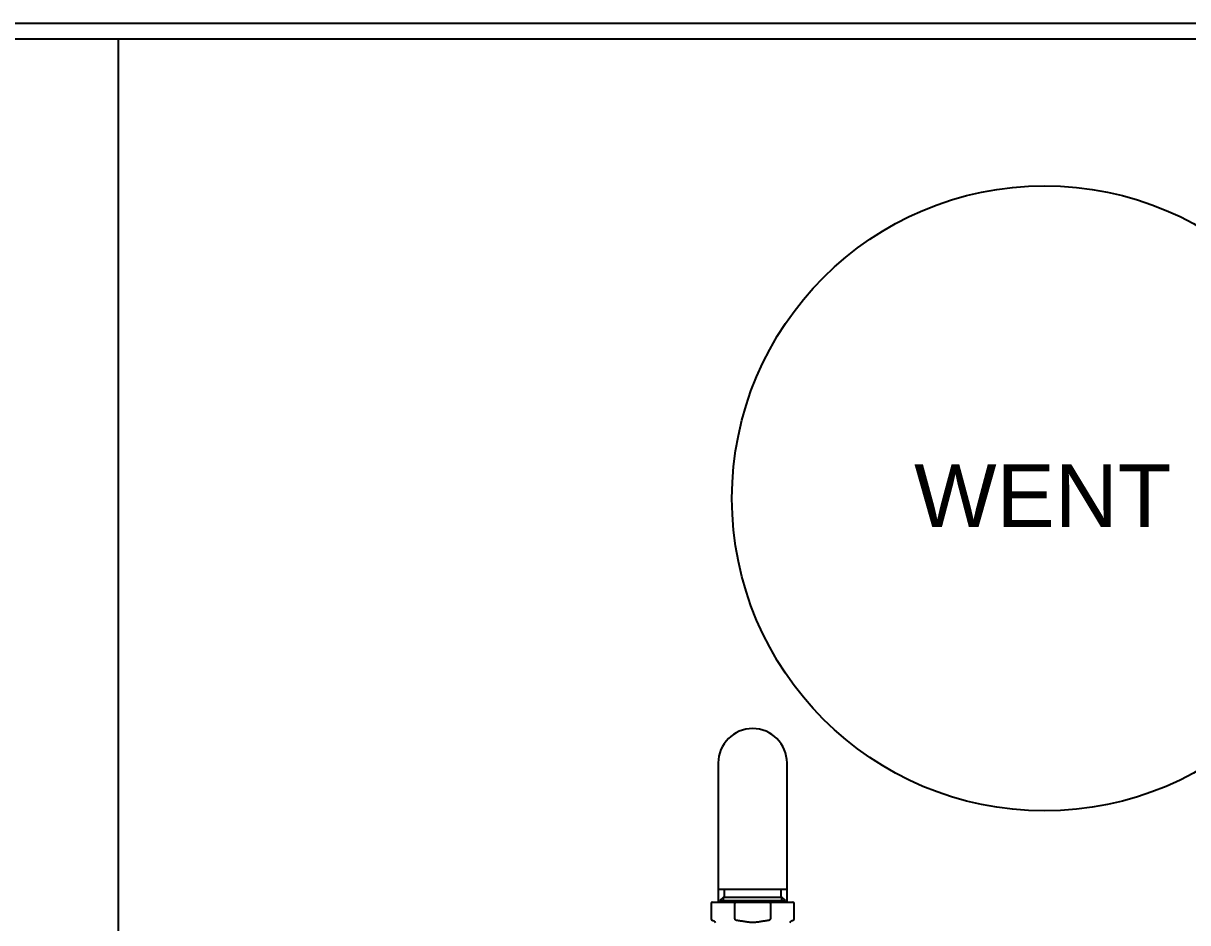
# Model space of a CAD drawing. Header units: millimetres. Extents: x 976 to 9349, y -1578 to 2211.
# Drawn here: x 2909.64 to 2946.89, y 1009.57 to 1038.35 of the extents above; entities that cross this region are included whole.
import ezdxf

# ---------------------------------------------------------------- set-up
doc = ezdxf.new("R2010")
doc.units = ezdxf.units.MM
for name, color, linetype in [('Płytki', 254, 'Continuous'), ('Wbudowane', 175, 'Continuous'), ('Ściany', 7, 'Continuous')]:
    doc.layers.add(name, color=color, linetype=linetype)

# ---------------------------------------------------------------- blocks, each defined once
blk = doc.blocks.new('Z$W@#22483')
blk.add_line((0, 257.2), (237.3, 257.2))
blk = doc.blocks.new('Z$W@#21058')
for p, q in [((13.825, 170.803), (13.825, 166.753)), ((16.025, 166.753), (16.025, 170.803)), ((16.025, 166.753), (13.825, 166.753)), ((13.825, 166.753), (13.825, 166.353)), ((14.01, 166.753), (14.01, 166.503)), ((15.84, 166.503), (15.84, 166.753)), ((16.025, 166.353), (16.025, 166.753)), ((13.595, 166.303), (13.595, 165.816)), ((13.645, 166.353), (14.48, 166.353)), ((13.977, 166.503), (13.877, 166.403)), ((13.877, 166.403), (15.973, 166.403)), ((13.877, 166.403), (13.877, 166.353)), ((15.873, 166.503), (13.977, 166.503)), ((13.993, 166.353), (13.993, 166.503)), ((14.352, 165.816), (14.352, 166.303)), ((14.48, 166.353), (15.37, 166.353)), ((15.37, 166.353), (16.205, 166.353)), ((15.498, 166.303), (15.498, 165.816)), ((15.857, 166.353), (15.857, 166.503)), ((15.973, 166.403), (15.873, 166.503)), ((15.973, 166.353), (15.973, 166.403)), ((16.255, 165.816), (16.255, 166.303))]:
    blk.add_line(p, q)
for centre, radius, start, end in [((14.925, 170.803), 1.1, 0, 180), ((13.645, 166.303), 0.05, 90, 180), ((16.205, 166.303), 0.05, 0, 90), ((13.645, 165.816), 0.05, 180, 253.7398), ((16.205, 165.816), 0.05, 286.2602, 0), ((13.575, 165.576), 0.2, 35.274, 73.7398), ((16.275, 165.576), 0.2, 106.2602, 144.7257)]:
    blk.add_arc(centre, radius, start, end)
for points, knots in [([(14.48, 166.353), (14.467, 166.353), (14.455, 166.352), (14.431, 166.35), (14.419, 166.348), (14.401, 166.343), (14.395, 166.341), (14.383, 166.337), (14.378, 166.334), (14.37, 166.33), (14.367, 166.328), (14.364, 166.325), (14.363, 166.324), (14.36, 166.322), (14.359, 166.321), (14.357, 166.318), (14.356, 166.317), (14.355, 166.315), (14.354, 166.313), (14.353, 166.31), (14.352, 166.309), (14.352, 166.306), (14.352, 166.304), (14.352, 166.303)], [0, 0, 0, 0, 0.25, 0.25, 0.5, 0.5, 0.625, 0.625, 0.75, 0.75, 0.8125, 0.8125, 0.84375, 0.84375, 0.875, 0.875, 0.90625, 0.90625, 0.9375, 0.9375, 0.96875, 0.96875, 1, 1, 1, 1]), ([(15.498, 166.303), (15.498, 166.304), (15.498, 166.306), (15.498, 166.309), (15.497, 166.31), (15.495, 166.315), (15.494, 166.317), (15.49, 166.322), (15.487, 166.324), (15.483, 166.328), (15.48, 166.33), (15.472, 166.334), (15.467, 166.337), (15.455, 166.341), (15.449, 166.343), (15.431, 166.348), (15.419, 166.35), (15.395, 166.352), (15.383, 166.353), (15.37, 166.353)], [0, 0, 0, 0, 0.03125, 0.03125, 0.0625, 0.0625, 0.125, 0.125, 0.1875, 0.1875, 0.25, 0.25, 0.375, 0.375, 0.5, 0.5, 0.75, 0.75, 1, 1, 1, 1]), ([(14.352, 165.816), (14.352, 165.814), (14.352, 165.812), (14.353, 165.807), (14.354, 165.805), (14.357, 165.801), (14.358, 165.799), (14.361, 165.796), (14.363, 165.795), (14.368, 165.79), (14.372, 165.788), (14.38, 165.783), (14.384, 165.782), (14.392, 165.778), (14.397, 165.777), (14.405, 165.774), (14.41, 165.773), (14.423, 165.77), (14.432, 165.769), (14.441, 165.768)], [0, 0, 0, 0, 0.0625, 0.0625, 0.125, 0.125, 0.1875, 0.1875, 0.25, 0.25, 0.375, 0.375, 0.5, 0.5, 0.625, 0.625, 0.75, 0.75, 1, 1, 1, 1]), ([(15.409, 165.768), (15.418, 165.769), (15.427, 165.77), (15.445, 165.774), (15.453, 165.777), (15.466, 165.782), (15.47, 165.783), (15.478, 165.788), (15.482, 165.79), (15.487, 165.795), (15.489, 165.796), (15.492, 165.799), (15.493, 165.801), (15.496, 165.805), (15.497, 165.807), (15.498, 165.811), (15.498, 165.814), (15.498, 165.816)], [0, 0, 0, 0, 0.25, 0.25, 0.5, 0.5, 0.625, 0.625, 0.75, 0.75, 0.8125, 0.8125, 0.875, 0.875, 0.9375, 0.9375, 1, 1, 1, 1]), ([(14.441, 165.768), (14.482, 165.764), (14.522, 165.758), (14.603, 165.745), (14.644, 165.738), (14.725, 165.725), (14.765, 165.719), (14.826, 165.713), (14.847, 165.711), (14.877, 165.709), (14.888, 165.709), (14.903, 165.709), (14.908, 165.708), (14.919, 165.708), (14.924, 165.708), (14.949, 165.708), (14.969, 165.709), (15.01, 165.711), (15.03, 165.713), (15.09, 165.72), (15.13, 165.726), (15.21, 165.738), (15.25, 165.745), (15.329, 165.758), (15.369, 165.764), (15.409, 165.768)], [0, 0, 0, 0, 0.125, 0.125, 0.25, 0.25, 0.375, 0.375, 0.4375, 0.4375, 0.46875, 0.46875, 0.484375, 0.484375, 0.5, 0.5, 0.5625, 0.5625, 0.625, 0.625, 0.75, 0.75, 0.875, 0.875, 1, 1, 1, 1])]:
    blk.add_open_spline(points, degree=3, knots=knots)

msp = doc.modelspace()

# ---------------------------------------------------------------- linework, layer by layer
at = {"layer": 'Płytki'}
for p, q in [((2733.172, 1038.35), (2967.472, 1038.35)), ((2732.672, 1037.85), (2967.972, 1037.85)), ((2912.672, 1037.85), (2912.672, 842.15))]:
    msp.add_line(p, q, dxfattribs=at)
at = {"layer": 'Wbudowane'}
msp.add_circle((2942.311, 1023.15), 10, dxfattribs=at)

# ---------------------------------------------------------------- block references
msp.add_blockref('Z$W@#21058', (2918.047, 843.881), dxfattribs=at)
at = {"layer": 'Ściany'}
msp.add_blockref('Z$W@#22483', (2731.672, 781.15), dxfattribs=at)

# ---------------------------------------------------------------- texts
at = {"layer": 'Wbudowane', "insert": (2942.251, 1023.234), "char_height": 2, "width": 16.29637, "attachment_point": 5}
msp.add_mtext('{\\fArial|b0|i0|c238|p0;WENT}', dxfattribs=at)

doc.saveas('drawing.dxf')
